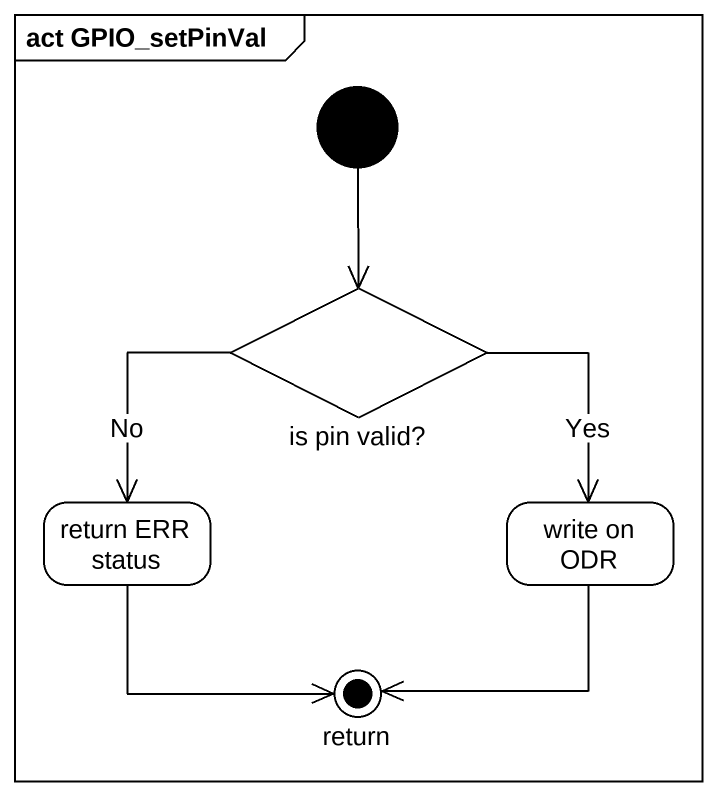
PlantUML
@startuml
mainframe act GPIO_setPinVal
hide empty description
state "is pin valid?" as is_pin_valid <<choice>>
state "return ERR status" as return_ERR_status
state "write on ODR" as write_on_ODR
state "return" as return_ <<end>>
[*] --> is_pin_valid
is_pin_valid --> return_ERR_status : No
is_pin_valid --> write_on_ODR : Yes
return_ERR_status --> return_
write_on_ODR --> return_
@enduml
